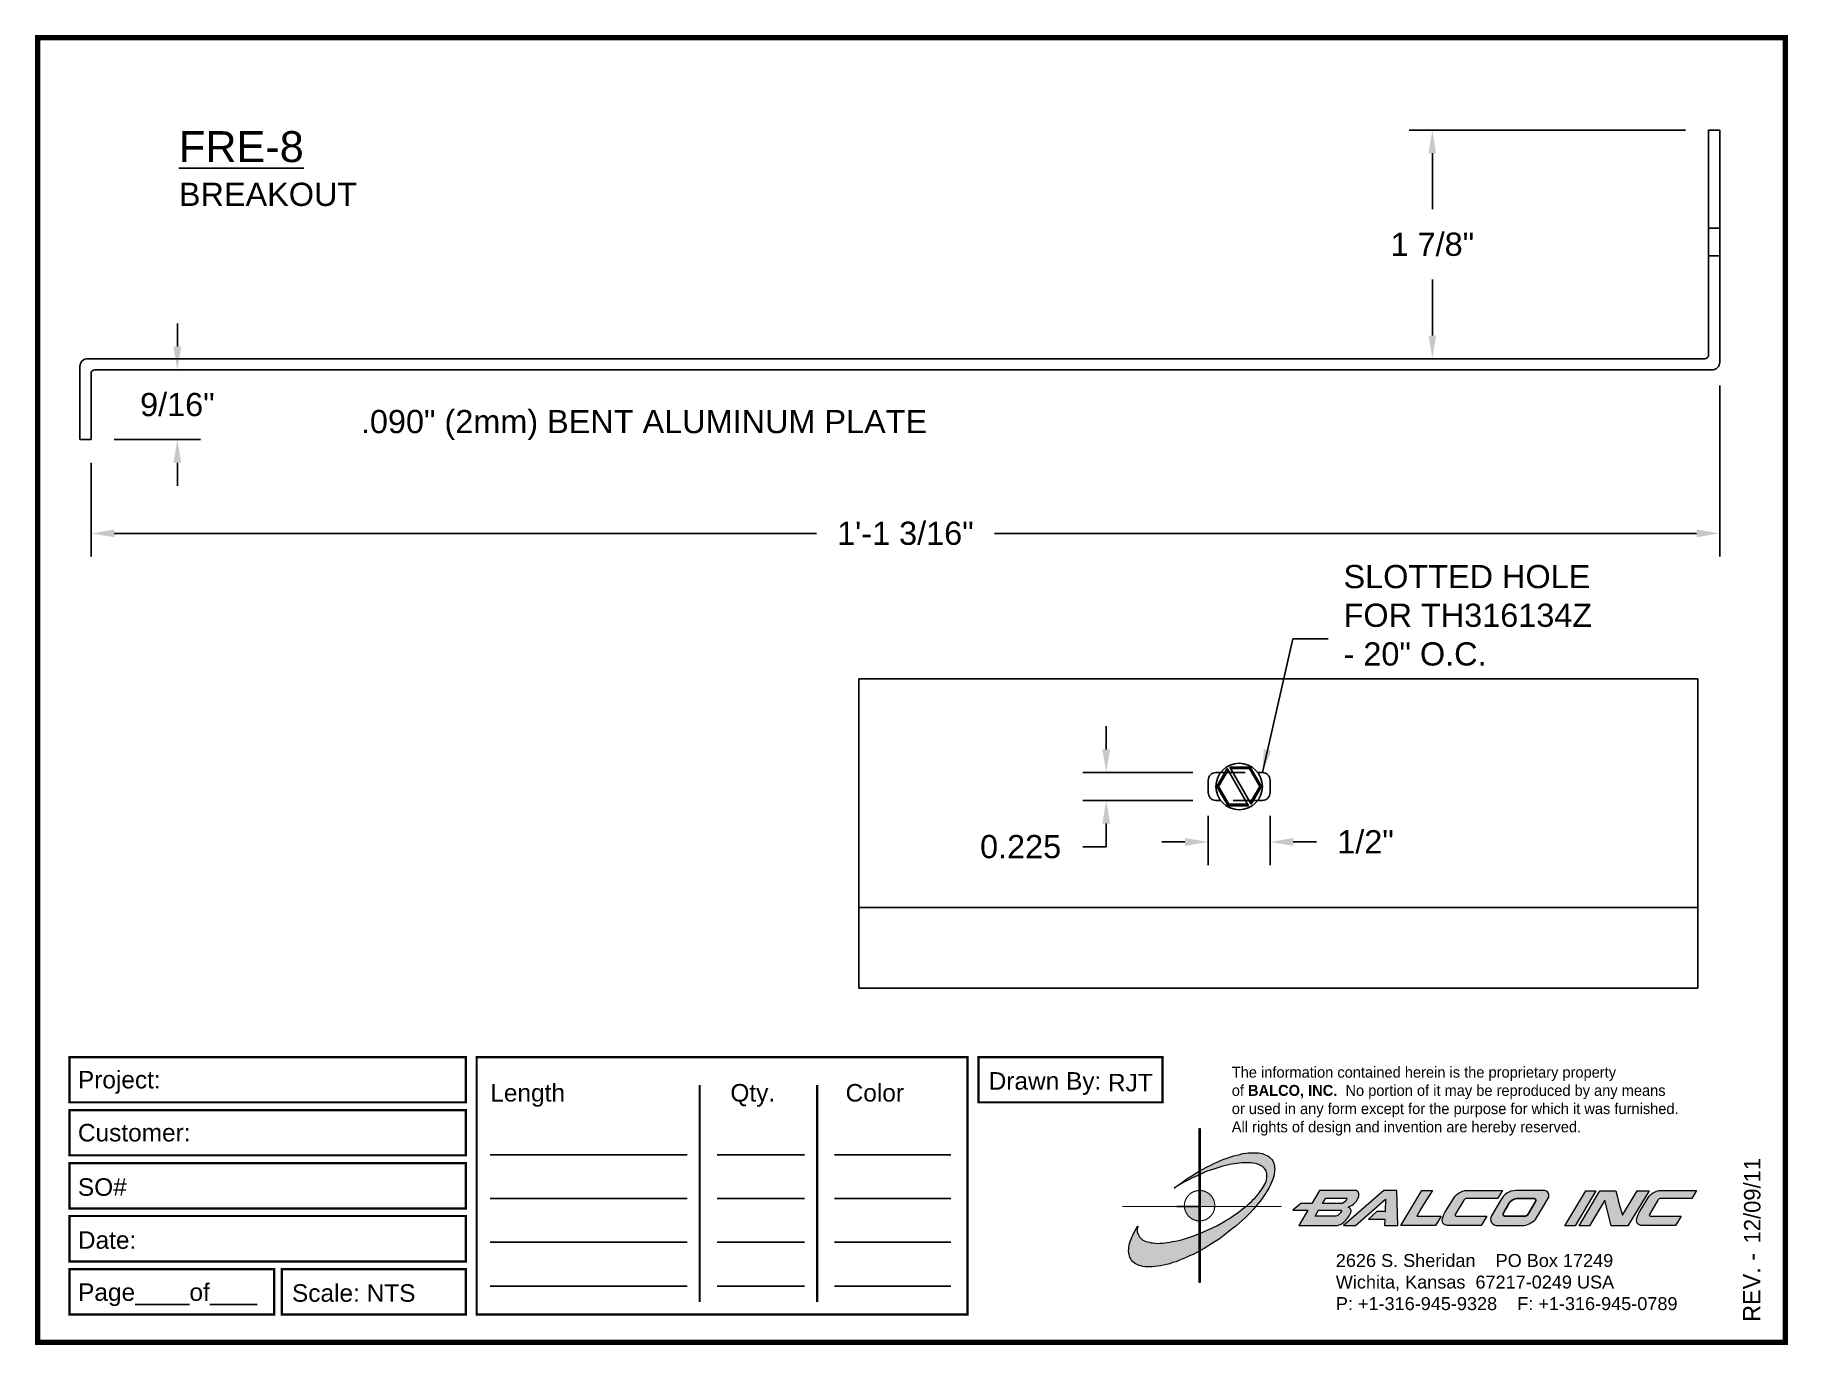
# Paper-space layout 'Breakout' of a CAD drawing. Header units: inches. Extents: x 0 to 10, y 0 to 7.5.
# The model-space entities are those that its viewports show. They can reach past a viewport. Long polylines and large blocks are cut down to what shows.
import ezdxf

# ---------------------------------------------------------------- set-up
doc = ezdxf.new("R2010")
doc.units = ezdxf.units.IN
doc.header["$MEASUREMENT"] = 0
doc.linetypes.add('HIDDEN', pattern=[0.375, 0.25, -0.125])
for name, color, linetype in [('ANCHORS', 4, 'Continuous'), ('Border', 7, 'Continuous'), ('DIMENSIONS', 3, 'Continuous'), ('METALS', 7, 'Continuous'), ('TEXT', 2, 'Continuous')]:
    doc.layers.add(name, color=color, linetype=linetype)
doc.styles.add('ARIAL', font='arial.ttf')
doc.styles.add('Copyright', font='ERASDEMI.TTF')
doc.dimstyles.new('Arial', dxfattribs={"dimtxt": 0.1875, "dimasz": 0.1875, "dimexe": 0.1875, "dimexo": 0.1875, "dimgap": 0.1875, "dimtad": 0, "dimtih": 1, "dimtoh": 1, "dimdec": 4, "dimzin": 3, "dimdsep": 46, "dimlunit": 4, "dimtxsty": 'ARIAL', "dimcen": 0.1875, "dimadec": 0, "dimazin": 0, "dimtfac": 1, "dimtdec": 4, "dimtofl": 0, "dimtmove": 0, "dimatfit": 3, "dimfxl": 0, "dimfrac": 2, "dimtolj": 1, "dimtzin": 0, "dimarcsym": 0})

# ---------------------------------------------------------------- blocks, each defined once
blk = doc.blocks.new('ACADlogo')
h = blk.add_hatch(color=256)
h.paths.add_polyline_path([(-3.346, 1.223), (-3.351, 1.223), (-3.351, 0.979), (-3.346, 0.982)])
h.paths.add_polyline_path([(-3.346, 0.961), (-3.351, 0.959), (-3.351, 0.868), (-3.346, 0.868)])
h.paths.add_polyline_path([(-3.346, 0.777), (-3.351, 0.777), (-3.351, 0.699), (-3.351, 0.695), (-3.35, 0.695), (-3.346, 0.695)])
h.paths.add_polyline_path([(-3.346, 0.864), (-3.346, 0.868), (-3.35, 0.868), (-3.351, 0.868), (-3.351, 0.777), (-3.346, 0.777), (-3.346, 0.778), (-3.348, 0.778)])
h.paths.add_polyline_path([(-3.346, 0.524), (-3.351, 0.521), (-3.351, 0.342), (-3.346, 0.342)])
h.paths.add_polyline_path([(-3.346, 0.695), (-3.351, 0.695), (-3.351, 0.621), (-3.346, 0.623)])
h.paths.add_polyline_path([(-3.346, 0.623), (-3.351, 0.621), (-3.351, 0.521), (-3.346, 0.524)])
h.paths.add_polyline_path([(-3.346, 0.982), (-3.351, 0.979), (-3.351, 0.959), (-3.346, 0.961)])
h = blk.add_hatch(color=175)
h.paths.add_polyline_path([(-3.518, 0.573), (-3.534, 0.571), (-3.548, 0.569), (-3.562, 0.567), (-3.576, 0.567), (-3.589, 0.566), (-3.602, 0.567), (-3.614, 0.568), (-3.625, 0.569), (-3.636, 0.572), (-3.646, 0.574), (-3.656, 0.577), (-3.664, 0.581), (-3.673, 0.585), (-3.679, 0.589), (-3.685, 0.595), (-3.688, 0.598), (-3.691, 0.6), (-3.695, 0.607), (-3.699, 0.614), (-3.703, 0.621), (-3.704, 0.626), (-3.705, 0.631), (-3.706, 0.637), (-3.706, 0.642), (-3.705, 0.648), (-3.705, 0.653), (-3.703, 0.659), (-3.702, 0.665), (-3.71, 0.652), (-3.717, 0.639), (-3.725, 0.626), (-3.731, 0.613), (-3.737, 0.601), (-3.741, 0.589), (-3.746, 0.577), (-3.749, 0.566), (-3.751, 0.555), (-3.753, 0.544), (-3.754, 0.538), (-3.754, 0.533), (-3.755, 0.523), (-3.754, 0.513), (-3.753, 0.508), (-3.752, 0.503), (-3.75, 0.494), (-3.748, 0.486), (-3.743, 0.477), (-3.74, 0.473), (-3.738, 0.469), (-3.734, 0.465), (-3.73, 0.461), (-3.723, 0.455), (-3.715, 0.449), (-3.706, 0.445), (-3.695, 0.44), (-3.685, 0.437), (-3.674, 0.434), (-3.661, 0.432), (-3.648, 0.431), (-3.634, 0.431), (-3.62, 0.431), (-3.604, 0.433), (-3.588, 0.435), (-3.572, 0.438), (-3.556, 0.441), (-3.538, 0.445), (-3.52, 0.449), (-3.503, 0.456), (-3.483, 0.461), (-3.464, 0.469), (-3.445, 0.477), (-3.426, 0.485), (-3.406, 0.494), (-3.385, 0.503), (-3.364, 0.514), (-3.351, 0.521), (-3.351, 0.621), (-3.364, 0.616), (-3.382, 0.609), (-3.4, 0.603), (-3.418, 0.598), (-3.436, 0.592), (-3.453, 0.587), (-3.47, 0.583), (-3.486, 0.579), (-3.503, 0.576)])
h.paths.add_polyline_path([(-3.215, 0.687), (-3.251, 0.667), (-3.289, 0.649), (-3.327, 0.631), (-3.345, 0.623), (-3.346, 0.623), (-3.346, 0.524), (-3.343, 0.525), (-3.323, 0.537), (-3.302, 0.549), (-3.28, 0.563), (-3.259, 0.577), (-3.238, 0.59), (-3.218, 0.605), (-3.198, 0.62), (-3.179, 0.635), (-3.16, 0.65), (-3.141, 0.665), (-3.123, 0.681), (-3.106, 0.696), (-3.089, 0.712), (-3.074, 0.727), (-3.058, 0.743), (-3.043, 0.759), (-3.03, 0.775), (-3.028, 0.777), (-3.085, 0.777), (-3.091, 0.772), (-3.105, 0.761), (-3.118, 0.75), (-3.134, 0.739), (-3.149, 0.729), (-3.165, 0.718), (-3.182, 0.707), (-3.198, 0.697)])
h.paths.add_polyline_path([(-2.921, 1.009), (-2.922, 1.015), (-2.924, 1.02), (-2.926, 1.029), (-2.931, 1.038), (-2.934, 1.043), (-2.936, 1.047), (-2.94, 1.05), (-2.943, 1.054), (-2.951, 1.06), (-2.959, 1.066), (-2.968, 1.071), (-2.978, 1.075), (-2.989, 1.079), (-3, 1.081), (-3.013, 1.083), (-3.026, 1.084), (-3.04, 1.084), (-3.054, 1.084), (-3.07, 1.083), (-3.085, 1.081), (-3.102, 1.079), (-3.118, 1.075), (-3.136, 1.07), (-3.153, 1.066), (-3.171, 1.06), (-3.191, 1.054), (-3.21, 1.047), (-3.229, 1.039), (-3.248, 1.031), (-3.268, 1.022), (-3.289, 1.012), (-3.31, 1.002), (-3.33, 0.991), (-3.346, 0.982), (-3.346, 0.961), (-3.342, 0.962), (-3.323, 0.971), (-3.305, 0.978), (-3.287, 0.984), (-3.268, 0.991), (-3.251, 0.996), (-3.234, 1.002), (-3.216, 1.007), (-3.199, 1.011), (-3.182, 1.015), (-3.167, 1.018), (-3.15, 1.021), (-3.136, 1.023), (-3.121, 1.025), (-3.107, 1.026), (-3.093, 1.026), (-3.079, 1.027), (-3.067, 1.026), (-3.054, 1.026), (-3.043, 1.025), (-3.032, 1.022), (-3.022, 1.02), (-3.013, 1.016), (-3.004, 1.013), (-2.997, 1.009), (-2.989, 1.005), (-2.983, 0.999), (-2.98, 0.996), (-2.978, 0.994), (-2.973, 0.987), (-2.969, 0.981), (-2.967, 0.973), (-2.965, 0.965), (-2.964, 0.957), (-2.964, 0.949), (-2.964, 0.944), (-2.965, 0.94), (-2.967, 0.93), (-2.969, 0.921), (-2.973, 0.911), (-2.978, 0.901), (-2.983, 0.891), (-2.989, 0.881), (-2.996, 0.871), (-3.004, 0.86), (-3.012, 0.849), (-3.021, 0.838), (-3.032, 0.827), (-3.042, 0.816), (-3.053, 0.805), (-3.065, 0.794), (-3.077, 0.783), (-3.085, 0.777), (-3.028, 0.777), (-3.016, 0.791), (-3.004, 0.806), (-2.992, 0.822), (-2.981, 0.837), (-2.971, 0.852), (-2.962, 0.866), (-2.954, 0.882), (-2.946, 0.896), (-2.939, 0.91), (-2.934, 0.924), (-2.929, 0.938), (-2.926, 0.944), (-2.925, 0.951), (-2.922, 0.963), (-2.92, 0.975), (-2.92, 0.982), (-2.919, 0.987), (-2.92, 0.999), (-2.92, 1.005)])
h.paths.add_polyline_path([(-3.372, 0.966), (-3.393, 0.953), (-3.415, 0.94), (-3.435, 0.925), (-3.455, 0.911), (-3.475, 0.897), (-3.494, 0.882), (-3.468, 0.898), (-3.439, 0.915), (-3.41, 0.93), (-3.396, 0.938), (-3.38, 0.945), (-3.351, 0.959), (-3.351, 0.979)])
h = blk.add_hatch(color=256)
h.paths.add_polyline_path([(-3.268, 0.814), (-3.27, 0.819), (-3.273, 0.824), (-3.276, 0.828), (-3.279, 0.833), (-3.282, 0.837), (-3.286, 0.841), (-3.29, 0.845), (-3.294, 0.849), (-3.298, 0.852), (-3.303, 0.855), (-3.308, 0.858), (-3.313, 0.86), (-3.318, 0.863), (-3.323, 0.864), (-3.328, 0.866), (-3.334, 0.867), (-3.339, 0.868), (-3.345, 0.868), (-3.346, 0.868), (-3.346, 0.777), (-3.335, 0.777), (-3.262, 0.777), (-3.262, 0.781), (-3.262, 0.787), (-3.263, 0.792), (-3.264, 0.798), (-3.265, 0.803), (-3.266, 0.808)])
h.paths.add_polyline_path([(-3.351, 0.777), (-3.436, 0.777), (-3.435, 0.773), (-3.435, 0.768), (-3.434, 0.762), (-3.432, 0.757), (-3.431, 0.752), (-3.428, 0.747), (-3.426, 0.742), (-3.423, 0.737), (-3.42, 0.732), (-3.417, 0.728), (-3.414, 0.723), (-3.41, 0.719), (-3.406, 0.716), (-3.401, 0.712), (-3.397, 0.709), (-3.392, 0.706), (-3.387, 0.704), (-3.382, 0.701), (-3.377, 0.699), (-3.372, 0.698), (-3.367, 0.696), (-3.361, 0.695), (-3.356, 0.695), (-3.351, 0.695)])
h.paths.add_polyline_path([(-3.346, 0.868), (-3.35, 0.868), (-3.351, 0.868), (-3.351, 0.777), (-3.346, 0.777)])
h = blk.add_hatch(color=256)
h.paths.add_polyline_path([(-2.438, 0.844, 0.412988), (-2.461, 0.869), (-2.663, 0.869), (-2.707, 0.794), (-2.771, 0.794), (-2.815, 0.755), (-2.73, 0.755), (-2.781, 0.668), (-2.563, 0.668, 0.107996), (-2.538, 0.677, 0.108939), (-2.494, 0.724, 0.080345), (-2.483, 0.745, 0.419497), (-2.499, 0.773, 0.149928), (-2.447, 0.815, 0.134283)])
h.paths.add_polyline_path([(-2.507, 0.821, -0.209012), (-2.532, 0.794), (-2.538, 0.794), (-2.646, 0.794), (-2.627, 0.825), (-2.51, 0.825, -0.56619)], flags=16)
h.paths.add_polyline_path([(-2.538, 0.75, -0.241309), (-2.569, 0.722), (-2.688, 0.722), (-2.669, 0.755), (-2.541, 0.755, -0.56619)], flags=16)
for points in [[(-2.285, 0.819), (-2.287, 0.748), (-2.335, 0.748), (-2.383, 0.705), (-2.29, 0.705), (-2.292, 0.668), (-2.215, 0.668), (-2.221, 0.869), (-2.295, 0.869), (-2.527, 0.668), (-2.458, 0.668)], [(-2.018, 0.869), (-2.079, 0.869), (-2.198, 0.668), (-2, 0.668), (-1.968, 0.722), (-2.107, 0.722), (-2.085, 0.759), (-2.064, 0.794)], [(-1.617, 0.869), (-1.807, 0.869, 0.270182), (-1.896, 0.825), (-1.946, 0.742, 0.109019), (-1.961, 0.695, 0.340665), (-1.945, 0.672, 0.129907), (-1.923, 0.668), (-1.738, 0.668), (-1.706, 0.722), (-1.878, 0.722), (-1.882, 0.722, -0.601242), (-1.887, 0.731), (-1.838, 0.813, -0.253048), (-1.821, 0.823), (-1.645, 0.823)], [(-1.083, 0.867), (-1.14, 0.867), (-1.261, 0.667), (-1.26, 0.667), (-1.202, 0.667)], [(-0.96, 0.83), (-0.969, 0.867), (-1.061, 0.867), (-1.179, 0.667), (-1.12, 0.667), (-1.031, 0.812), (-0.995, 0.667), (-0.9, 0.667), (-0.778, 0.867), (-0.846, 0.867), (-0.931, 0.727), (-0.951, 0.795)], [(-0.507, 0.869), (-0.697, 0.869, 0.270182), (-0.786, 0.825), (-0.836, 0.742, 0.109019), (-0.85, 0.695, 0.340665), (-0.835, 0.672, 0.129907), (-0.812, 0.668), (-0.628, 0.668), (-0.595, 0.722), (-0.768, 0.722), (-0.772, 0.722, -0.601242), (-0.777, 0.731), (-0.728, 0.813, -0.253048), (-0.71, 0.823), (-0.534, 0.823)], [(-3.346, 0.623), (-3.351, 0.621), (-3.351, 0.521), (-3.346, 0.524)]]:
    blk.add_hatch(color=256).paths.add_polyline_path(points)
h = blk.add_hatch(color=256)
h.paths.add_polyline_path([(-1.377, 0.868), (-1.383, 0.868), (-1.383, 0.868), (-1.44, 0.868), (-1.492, 0.868), (-1.541, 0.868, 0.297712), (-1.628, 0.811), (-1.68, 0.723, 0.585116), (-1.646, 0.668), (-1.506, 0.668, 0.210586), (-1.429, 0.703), (-1.415, 0.726), (-1.389, 0.769), (-1.352, 0.831, 0.4352)])
h.paths.add_polyline_path([(-1.437, 0.823, -0.603783), (-1.428, 0.805), (-1.431, 0.801), (-1.434, 0.796), (-1.438, 0.789), (-1.474, 0.728, -0.229001), (-1.489, 0.722), (-1.494, 0.722), (-1.501, 0.722), (-1.597, 0.722), (-1.604, 0.722, -0.492401), (-1.613, 0.734), (-1.601, 0.757), (-1.591, 0.775), (-1.582, 0.791, -0.238368), (-1.535, 0.823)], flags=16)
for q in [(-3.48, 0.777), (-3.351, 0.642)]:
    blk.add_line((-3.351, 0.777), q)
at = {"color": 7, "lineweight": 0}
for points in [[(-3.351, 1.223), (-3.346, 1.223), (-3.346, 0.342), (-3.351, 0.342), (-3.351, 1.223)], [(-2.292, 0.668), (-2.215, 0.668), (-2.221, 0.869), (-2.295, 0.869), (-2.527, 0.668), (-2.458, 0.668), (-2.285, 0.819), (-2.287, 0.748), (-2.286, 0.748), (-2.335, 0.748), (-2.383, 0.705), (-2.29, 0.705), (-2.292, 0.668), (-2.292, 0.668)], [(-2.198, 0.668), (-2.079, 0.869), (-2.018, 0.869), (-2.064, 0.794), (-2.085, 0.759), (-2.107, 0.722), (-1.968, 0.722), (-2, 0.668), (-2.198, 0.668), (-2.198, 0.668)], [(-1.383, 0.868), (-1.383, 0.868)], [(-1.261, 0.667), (-1.14, 0.867), (-1.083, 0.867), (-1.202, 0.667), (-1.26, 0.667), (-1.261, 0.667), (-1.261, 0.667)], [(-0.9, 0.667), (-0.995, 0.667), (-1.031, 0.812), (-1.12, 0.667), (-1.179, 0.667), (-1.061, 0.867), (-0.969, 0.867), (-0.96, 0.83), (-0.951, 0.795), (-0.931, 0.727), (-0.846, 0.867), (-0.778, 0.867), (-0.9, 0.667), (-0.9, 0.667)]]:
    blk.add_lwpolyline(points, dxfattribs=at)
at = {"color": 175, "lineweight": 0}
blk.add_lwpolyline([(-2.926, 1.029), (-2.924, 1.02), (-2.922, 1.015), (-2.921, 1.009), (-2.92, 1.005), (-2.92, 0.999), (-2.919, 0.987), (-2.92, 0.982), (-2.92, 0.975), (-2.922, 0.963), (-2.925, 0.951), (-2.926, 0.944), (-2.929, 0.938), (-2.934, 0.924), (-2.939, 0.91), (-2.946, 0.896), (-2.954, 0.882), (-2.962, 0.866), (-2.971, 0.852), (-2.981, 0.837), (-2.992, 0.822), (-3.004, 0.806), (-3.016, 0.791), (-3.03, 0.775), (-3.043, 0.759), (-3.058, 0.743), (-3.074, 0.727), (-3.089, 0.712), (-3.106, 0.696), (-3.123, 0.681), (-3.141, 0.665), (-3.16, 0.65), (-3.179, 0.635), (-3.198, 0.62), (-3.218, 0.605), (-3.238, 0.59), (-3.259, 0.577), (-3.28, 0.563), (-3.302, 0.549), (-3.323, 0.537), (-3.343, 0.525), (-3.364, 0.514), (-3.385, 0.503), (-3.406, 0.494), (-3.426, 0.485), (-3.445, 0.477), (-3.464, 0.469), (-3.483, 0.461), (-3.503, 0.456), (-3.52, 0.449), (-3.538, 0.445), (-3.556, 0.441), (-3.572, 0.438), (-3.588, 0.435), (-3.604, 0.433), (-3.62, 0.431), (-3.634, 0.431), (-3.648, 0.431), (-3.661, 0.432), (-3.674, 0.434), (-3.685, 0.437), (-3.695, 0.44), (-3.706, 0.445), (-3.715, 0.449), (-3.723, 0.455), (-3.73, 0.461), (-3.734, 0.465), (-3.738, 0.469), (-3.74, 0.473), (-3.743, 0.477), (-3.748, 0.486), (-3.75, 0.494), (-3.752, 0.503), (-3.753, 0.508), (-3.754, 0.513), (-3.755, 0.523), (-3.754, 0.533), (-3.754, 0.538), (-3.753, 0.544), (-3.751, 0.555), (-3.749, 0.566), (-3.746, 0.577), (-3.741, 0.589), (-3.737, 0.601), (-3.731, 0.613), (-3.725, 0.626), (-3.717, 0.639), (-3.71, 0.652), (-3.702, 0.665), (-3.703, 0.659), (-3.705, 0.653), (-3.705, 0.648), (-3.706, 0.642), (-3.706, 0.637), (-3.705, 0.631), (-3.704, 0.626), (-3.703, 0.621), (-3.699, 0.614), (-3.695, 0.607), (-3.691, 0.6), (-3.688, 0.598), (-3.685, 0.595), (-3.679, 0.589), (-3.673, 0.585), (-3.664, 0.581), (-3.656, 0.577), (-3.646, 0.574), (-3.636, 0.572), (-3.625, 0.569), (-3.614, 0.568), (-3.602, 0.567), (-3.589, 0.566), (-3.576, 0.567), (-3.562, 0.567), (-3.548, 0.569), (-3.534, 0.571), (-3.518, 0.573), (-3.503, 0.576), (-3.486, 0.579), (-3.47, 0.583), (-3.453, 0.587), (-3.436, 0.592), (-3.418, 0.598), (-3.4, 0.603), (-3.382, 0.609), (-3.364, 0.616), (-3.345, 0.623), (-3.327, 0.631), (-3.289, 0.649), (-3.251, 0.667), (-3.215, 0.687), (-3.198, 0.697), (-3.182, 0.707), (-3.165, 0.718), (-3.149, 0.729), (-3.134, 0.739), (-3.118, 0.75), (-3.105, 0.761), (-3.091, 0.772), (-3.077, 0.783), (-3.065, 0.794), (-3.053, 0.805), (-3.042, 0.816), (-3.032, 0.827), (-3.021, 0.838), (-3.012, 0.849), (-3.004, 0.86), (-2.996, 0.871), (-2.989, 0.881), (-2.983, 0.891), (-2.978, 0.901), (-2.973, 0.911), (-2.969, 0.921), (-2.967, 0.93), (-2.965, 0.94), (-2.964, 0.944), (-2.964, 0.949), (-2.964, 0.957), (-2.965, 0.965), (-2.967, 0.973), (-2.969, 0.981), (-2.973, 0.987), (-2.978, 0.994), (-2.98, 0.996), (-2.983, 0.999), (-2.989, 1.005), (-2.997, 1.009), (-3.004, 1.013), (-3.013, 1.016), (-3.022, 1.02), (-3.032, 1.022), (-3.043, 1.025), (-3.054, 1.026), (-3.067, 1.026), (-3.079, 1.027), (-3.093, 1.026), (-3.107, 1.026), (-3.121, 1.025), (-3.136, 1.023), (-3.15, 1.021), (-3.167, 1.018), (-3.182, 1.015), (-3.199, 1.011), (-3.216, 1.007), (-3.234, 1.002), (-3.251, 0.996), (-3.268, 0.991), (-3.287, 0.984), (-3.305, 0.978), (-3.323, 0.971), (-3.342, 0.962), (-3.38, 0.945), (-3.396, 0.938), (-3.41, 0.93), (-3.439, 0.915), (-3.468, 0.898), (-3.494, 0.882), (-3.475, 0.897), (-3.455, 0.911), (-3.435, 0.925), (-3.415, 0.94), (-3.393, 0.953), (-3.372, 0.966), (-3.351, 0.979), (-3.33, 0.991), (-3.31, 1.002), (-3.289, 1.012), (-3.268, 1.022), (-3.248, 1.031), (-3.229, 1.039), (-3.21, 1.047), (-3.191, 1.054), (-3.171, 1.06), (-3.153, 1.066), (-3.136, 1.07), (-3.118, 1.075), (-3.102, 1.079), (-3.085, 1.081), (-3.07, 1.083), (-3.054, 1.084), (-3.04, 1.084), (-3.026, 1.084), (-3.013, 1.083), (-3, 1.081), (-2.989, 1.079), (-2.978, 1.075), (-2.968, 1.071), (-2.959, 1.066), (-2.951, 1.06), (-2.943, 1.054), (-2.94, 1.05), (-2.936, 1.047), (-2.934, 1.043), (-2.931, 1.038), (-2.926, 1.029), (-2.926, 1.029)], dxfattribs=at)
at = {"color": 7, "lineweight": 0, "const_width": 0.0064}
blk.add_lwpolyline([(-3.262, 0.781), (-3.262, 0.787), (-3.263, 0.792), (-3.264, 0.798), (-3.265, 0.803), (-3.266, 0.808), (-3.268, 0.814), (-3.27, 0.819), (-3.273, 0.824), (-3.276, 0.828), (-3.279, 0.833), (-3.282, 0.837), (-3.286, 0.841), (-3.29, 0.845), (-3.294, 0.849), (-3.298, 0.852), (-3.303, 0.855), (-3.308, 0.858), (-3.313, 0.86), (-3.318, 0.863), (-3.323, 0.864), (-3.328, 0.866), (-3.334, 0.867), (-3.339, 0.868), (-3.345, 0.868), (-3.35, 0.868), (-3.356, 0.868), (-3.361, 0.867), (-3.367, 0.866), (-3.372, 0.865), (-3.377, 0.863), (-3.382, 0.862), (-3.387, 0.859), (-3.392, 0.857), (-3.397, 0.854), (-3.401, 0.851), (-3.406, 0.847), (-3.41, 0.843), (-3.414, 0.839), (-3.417, 0.835), (-3.42, 0.831), (-3.423, 0.826), (-3.426, 0.821), (-3.428, 0.816), (-3.431, 0.811), (-3.432, 0.806), (-3.434, 0.801), (-3.435, 0.795), (-3.435, 0.79), (-3.436, 0.784), (-3.436, 0.779), (-3.435, 0.773), (-3.435, 0.768), (-3.434, 0.762), (-3.432, 0.757), (-3.431, 0.752), (-3.428, 0.747), (-3.426, 0.742), (-3.423, 0.737), (-3.42, 0.732), (-3.417, 0.728), (-3.414, 0.723), (-3.41, 0.719), (-3.406, 0.716), (-3.401, 0.712), (-3.397, 0.709), (-3.392, 0.706), (-3.387, 0.704), (-3.382, 0.701), (-3.377, 0.699), (-3.372, 0.698), (-3.367, 0.696), (-3.361, 0.695), (-3.356, 0.695), (-3.35, 0.695), (-3.345, 0.695), (-3.339, 0.695), (-3.334, 0.696), (-3.328, 0.697), (-3.323, 0.698), (-3.318, 0.7), (-3.313, 0.702), (-3.308, 0.705), (-3.303, 0.708), (-3.298, 0.711), (-3.294, 0.714), (-3.29, 0.718), (-3.286, 0.721), (-3.282, 0.726), (-3.279, 0.73), (-3.276, 0.734), (-3.273, 0.739), (-3.27, 0.744), (-3.268, 0.749), (-3.266, 0.754), (-3.265, 0.76), (-3.264, 0.765), (-3.263, 0.77), (-3.262, 0.776), (-3.262, 0.781)], dxfattribs=at)
at = {"color": 7, "lineweight": 0}
for points in [[(-2.447, 0.815, 0.130368), (-2.438, 0.843, 0.448367), (-2.463, 0.869), (-2.663, 0.869), (-2.707, 0.794), (-2.771, 0.794), (-2.815, 0.755), (-2.73, 0.755), (-2.781, 0.668), (-2.563, 0.668, 0.107996), (-2.538, 0.677, 0.108939), (-2.494, 0.724, 0.077395), (-2.484, 0.744, 0.430878), (-2.499, 0.773, 0.149928)], [(-2.507, 0.821, -0.209012), (-2.532, 0.794), (-2.538, 0.794), (-2.646, 0.794), (-2.627, 0.825), (-2.512, 0.825), (-2.509, 0.825, -0.531288)], [(-1.838, 0.813), (-1.887, 0.731, 0.587385), (-1.882, 0.722), (-1.878, 0.722), (-1.706, 0.722), (-1.738, 0.668), (-1.923, 0.668, -0.129907), (-1.945, 0.672, -0.349839), (-1.961, 0.696, -0.107341), (-1.946, 0.742), (-1.896, 0.825, -0.270182), (-1.807, 0.869), (-1.617, 0.869), (-1.645, 0.823), (-1.821, 0.823, 0.252436)], [(-1.68, 0.723, 0.585116), (-1.646, 0.668), (-1.506, 0.668, 0.210586), (-1.429, 0.703), (-1.415, 0.726), (-1.389, 0.769), (-1.352, 0.831, 0.4352), (-1.377, 0.868), (-1.383, 0.868), (-1.383, 0.868), (-1.44, 0.868), (-1.492, 0.868), (-1.541, 0.868, 0.297712), (-1.628, 0.811)], [(-0.728, 0.813), (-0.777, 0.731, 0.587385), (-0.772, 0.722), (-0.768, 0.722), (-0.595, 0.722), (-0.628, 0.668), (-0.812, 0.668, -0.129907), (-0.835, 0.672, -0.349839), (-0.85, 0.696, -0.107341), (-0.836, 0.742), (-0.786, 0.825, -0.270182), (-0.697, 0.869), (-0.507, 0.869), (-0.534, 0.823), (-0.71, 0.823, 0.252436)], [(-2.569, 0.722), (-2.688, 0.722), (-2.669, 0.755), (-2.543, 0.755), (-2.54, 0.755, -0.531288), (-2.538, 0.75, -0.241309)]]:
    blk.add_lwpolyline(points, format="xyb", close=True, dxfattribs=at)
blk.add_lwpolyline([(-1.437, 0.823), (-1.535, 0.823, 0.238368), (-1.582, 0.791), (-1.591, 0.775), (-1.601, 0.757), (-1.613, 0.734, 0.490298), (-1.604, 0.722), (-1.597, 0.722), (-1.501, 0.722), (-1.494, 0.722), (-1.489, 0.722, 0.229001), (-1.474, 0.728), (-1.438, 0.789), (-1.434, 0.796), (-1.431, 0.801), (-1.428, 0.805, 0.603783)], format="xyb", close=True)
blk.add_lwpolyline([(-2.879, 0.777, 0.00455, 0.00455, 0), (-3.791, 0.777, 0.00183, 0.00183, 0), (-3.791, 0.777, 0.00183, 0.00183, 0)], format="xyseb", dxfattribs=at)
blk = doc.blocks.new('Quantity Data')
at = {"layer": 'Border', "color": 253}
for p, q in [((2.755, 1.254), (3.881, 1.254)), ((4.054, 1.254), (4.553, 1.254)), ((4.725, 1.254), (5.389, 1.254)), ((2.755, 1.004), (3.881, 1.004)), ((4.054, 1.004), (4.553, 1.004)), ((4.725, 1.004), (5.389, 1.004)), ((2.755, 0.754), (3.881, 0.754)), ((4.054, 0.754), (4.553, 0.754)), ((4.725, 0.754), (5.389, 0.754)), ((2.755, 0.504), (3.881, 0.504)), ((4.054, 0.504), (4.553, 0.504)), ((4.725, 0.504), (5.389, 0.504))]:
    blk.add_line(p, q, dxfattribs=at)
at = {"layer": 'Border', "const_width": 0.0125}
blk.add_lwpolyline([(5.485, 0.341), (2.678, 0.341), (2.678, 1.813), (5.485, 1.813)], close=True, dxfattribs=at)
for points in [[(3.953, 1.653), (3.953, 0.412)], [(4.625, 1.653), (4.625, 0.412)]]:
    blk.add_lwpolyline(points, dxfattribs=at)
at = {"layer": 'Border', "style": 'ARIAL'}
for s, p in [('Length', (2.756, 1.559)), ('Qty.', (4.129, 1.559)), ('Color', (4.788, 1.559))]:
    blk.add_text(s, height=0.1, dxfattribs=at).set_placement(p)
blk = doc.blocks.new('Drawn By')
at = {"layer": 'Border', "const_width": 0.0125}
blk.add_lwpolyline([(5.38, 1.813), (6.432, 1.813), (6.432, 1.554), (5.38, 1.554)], close=True, dxfattribs=at)
at = {"layer": 'Border', "style": 'ARIAL'}
blk.add_text('Drawn By: ', height=0.1, dxfattribs=at).set_placement((5.438, 1.627))
blk.add_attdef('XXX', (6.12, 1.617), '', height=0.1, dxfattribs=at)
blk = doc.blocks.new('Project Info')
at = {"layer": 'Border', "const_width": 0.0125}
for points in [[(0.182, 1.813), (2.448, 1.813), (2.448, 1.554), (0.182, 1.554)], [(0.182, 1.51), (2.448, 1.51), (2.448, 1.251), (0.182, 1.251)], [(0.182, 1.207), (2.448, 1.207), (2.448, 0.947), (0.182, 0.947)], [(0.182, 0.904), (2.448, 0.904), (2.448, 0.644), (0.182, 0.644)], [(0.182, 0.6), (1.352, 0.6), (1.352, 0.341), (0.182, 0.341)], [(1.396, 0.6), (2.448, 0.6), (2.448, 0.341), (1.396, 0.341)]]:
    blk.add_lwpolyline(points, close=True, dxfattribs=at)
at = {"layer": 'Border', "style": 'ARIAL'}
for s, p in [('Project:', (0.23, 1.634)), ('Customer:', (0.23, 1.331)), ('SO#', (0.23, 1.02)), ('Date:', (0.23, 0.717)), ('Page%%u        %%uof%%u       ', (0.231, 0.419)), ('Scale: NTS', (1.454, 0.414))]:
    blk.add_text(s, height=0.1, dxfattribs=at).set_placement(p)
blk = doc.blocks.new('REV')
at = {"style": 'Copyright'}
blk.add_text('REV. -', height=0.1, rotation=90, dxfattribs=at).set_placement((-0.142, 0.117))
at = {"style": 'Copyright', "flags": 4}
blk.add_attdef('REVISIONDATE', (-0.142, 0.566), '', height=0.0938, rotation=90, dxfattribs=at)
blk = doc.blocks.new('*D11')
at = {"layer": 'Defpoints', "color": 0}
for p in [(40.769, 7.343), (27.609, 6.718), (40.769, 5.959)]:
    blk.add_point(p, dxfattribs=at)
at = {"layer": 'DIMENSIONS', "color": 0, "lineweight": -2}
for p, q in [((40.769, 7.155), (40.769, 5.772)), ((27.609, 6.53), (27.609, 5.772)), ((27.797, 5.959), (33.47, 5.959)), ((40.582, 5.959), (34.908, 5.959))]:
    blk.add_line(p, q, dxfattribs=at)
at = {"layer": 'DIMENSIONS', "color": 0}
for points in [[(27.797, 5.99), (27.797, 5.928), (27.609, 5.959)], [(40.582, 5.99), (40.582, 5.928), (40.769, 5.959)]]:
    blk.add_solid(points, dxfattribs=at)
at = {"layer": 'DIMENSIONS', "color": 0, "insert": (34.189, 5.959), "char_height": 0.1875, "attachment_point": 5, "style": 'ARIAL'}
blk.add_mtext('\\A1;1\'-1 3/16"', dxfattribs=at)
blk = doc.blocks.new('*D12')
at = {"layer": 'Defpoints', "color": 0}
for p in [(27.64, 7.28), (27.609, 6.718), (28.307, 6.718)]:
    blk.add_point(p, dxfattribs=at)
at = {"layer": 'DIMENSIONS', "color": 0, "lineweight": -2}
for p, q in [((28.307, 7.468), (28.307, 7.655)), ((27.828, 7.28), (28.494, 7.28)), ((27.797, 6.718), (28.494, 6.718)), ((28.307, 6.53), (28.307, 6.343))]:
    blk.add_line(p, q, dxfattribs=at)
at = {"layer": 'DIMENSIONS', "color": 0}
for points in [[(28.275, 7.468), (28.338, 7.468), (28.307, 7.28)], [(28.275, 6.53), (28.338, 6.53), (28.307, 6.718)]]:
    blk.add_solid(points, dxfattribs=at)
at = {"layer": 'DIMENSIONS', "color": 0, "insert": (28.307, 6.999), "char_height": 0.1875, "attachment_point": 5, "style": 'ARIAL'}
blk.add_mtext('\\A1;9/16"', dxfattribs=at)
blk = doc.blocks.new('*D13')
at = {"layer": 'Defpoints', "color": 0}
for p in [(40.679, 9.218), (38.447, 7.37), (40.425, 7.37)]:
    blk.add_point(p, dxfattribs=at)
at = {"layer": 'DIMENSIONS', "color": 0, "lineweight": -2}
for p, q in [((40.492, 9.218), (38.259, 9.218)), ((38.447, 9.03), (38.447, 8.579)), ((38.447, 7.558), (38.447, 8.01)), ((40.238, 7.37), (38.259, 7.37))]:
    blk.add_line(p, q, dxfattribs=at)
at = {"layer": 'DIMENSIONS', "color": 0}
for points in [[(38.416, 9.03), (38.478, 9.03), (38.447, 9.218)], [(38.416, 7.558), (38.478, 7.558), (38.447, 7.37)]]:
    blk.add_solid(points, dxfattribs=at)
at = {"layer": 'DIMENSIONS', "color": 0, "insert": (38.447, 8.294), "char_height": 0.1875, "attachment_point": 5, "style": 'ARIAL'}
blk.add_mtext('\\A1;1 7/8"', dxfattribs=at)
blk = doc.blocks.new('*D19')
at = {"layer": 'Defpoints', "color": 0}
for p in [(36.698, 4.027), (35.812, 3.802), (36.698, 3.802)]:
    blk.add_point(p, dxfattribs=at)
at = {"layer": 'DIMENSIONS', "color": 0, "lineweight": -2}
for p, q in [((35.812, 4.214), (35.812, 4.402)), ((36.511, 4.027), (35.624, 4.027)), ((36.511, 3.802), (35.624, 3.802)), ((35.812, 3.614), (35.812, 3.427)), ((35.812, 3.427), (35.624, 3.427))]:
    blk.add_line(p, q, dxfattribs=at)
at = {"layer": 'DIMENSIONS', "color": 0}
for points in [[(35.78, 4.214), (35.843, 4.214), (35.812, 4.027)], [(35.78, 3.614), (35.843, 3.614), (35.812, 3.802)]]:
    blk.add_solid(points, dxfattribs=at)
at = {"layer": 'DIMENSIONS', "color": 0, "insert": (35.12, 3.427), "char_height": 0.1875, "attachment_point": 5, "style": 'ARIAL'}
blk.add_mtext('\\A1;0.225', dxfattribs=at)
blk = doc.blocks.new('*D20')
at = {"layer": 'Defpoints', "color": 0}
for p in [(36.636, 3.864), (37.136, 3.864), (37.136, 3.466)]:
    blk.add_point(p, dxfattribs=at)
at = {"layer": 'DIMENSIONS', "color": 0, "lineweight": -2}
for p, q in [((36.636, 3.677), (36.636, 3.278)), ((37.136, 3.677), (37.136, 3.278)), ((36.448, 3.466), (36.261, 3.466)), ((37.323, 3.466), (37.511, 3.466))]:
    blk.add_line(p, q, dxfattribs=at)
at = {"layer": 'DIMENSIONS', "color": 0}
for points in [[(36.448, 3.497), (36.448, 3.434), (36.636, 3.466)], [(37.323, 3.497), (37.323, 3.434), (37.136, 3.466)]]:
    blk.add_solid(points, dxfattribs=at)
at = {"layer": 'DIMENSIONS', "color": 0, "insert": (37.907, 3.466), "char_height": 0.1875, "attachment_point": 5, "style": 'ARIAL'}
blk.add_mtext('\\A1;1/2"', dxfattribs=at)
blk = doc.blocks.new('tapcon head')
for p, q in [((-0.097, 0.144), (0.076, -0.156)), ((-0.076, 0.156), (0.097, -0.144))]:
    blk.add_line(p, q)
for points in [[(-0.097, 0.144), (-0.18, 0), (-0.09, -0.156), (0.076, -0.156)], [(0.097, -0.144), (0.18, 0), (0.09, 0.156), (-0.076, 0.156)], [(0.09, -0.131), (0.166, 0), (0.083, 0.144), (-0.069, 0.144)], [(-0.09, 0.131), (-0.166, 0), (-0.083, -0.144), (0.069, -0.144)]]:
    blk.add_lwpolyline(points)
blk.add_circle((0, 0), 0.188)

msp = doc.modelspace()

# ---------------------------------------------------------------- linework, layer by layer
at = {"linetype": 'HIDDEN', "ltscale": 0.125}
for p, q in [((40.67919, 8.42589), (40.76919, 8.42589)), ((40.67919, 8.20089), (40.76919, 8.20089)), ((36.73587, 4.02664), (37.03587, 4.02664)), ((37.03587, 3.80164), (36.73587, 3.80164))]:
    msp.add_line(p, q, dxfattribs=at)
for p, q in [((33.81155, 4.78414), (40.59104, 4.78414)), ((33.81155, 4.78414), (33.81155, 2.28414)), ((40.59104, 4.78414), (40.59104, 2.28414)), ((36.69837, 4.02664), (36.73587, 4.02664)), ((37.03587, 4.02664), (37.07337, 4.02664)), ((36.63587, 3.96414), (36.63587, 3.86414)), ((37.13587, 3.96414), (37.13587, 3.86414)), ((36.69837, 3.80164), (36.73587, 3.80164)), ((37.03587, 3.80164), (37.07337, 3.80164)), ((33.81155, 2.93664), (40.59104, 2.93664)), ((33.81155, 2.28414), (40.59104, 2.28414))]:
    msp.add_line(p, q)
for centre, start, end in [((36.69837, 3.96414), 90, 180), ((37.07337, 3.96414), 0, 90), ((36.69837, 3.86414), 180, 270), ((37.07337, 3.86414), 270, 0)]:
    msp.add_arc(centre, 0.0625, start, end)
at = {"layer": 'METALS'}
msp.add_lwpolyline([(40.76919, 9.21789), (40.76919, 7.34289, -0.41421356), (40.70669, 7.28039), (27.64044, 7.28039, 0.41421356), (27.60919, 7.24914), (27.60919, 6.71789), (27.51919, 6.71789), (27.51919, 7.30789, -0.41421356), (27.58169, 7.37039), (40.64794, 7.37039, 0.41421356), (40.67919, 7.40164), (40.67919, 9.21789)], format="xyb", close=True, dxfattribs=at)

# ---------------------------------------------------------------- block references
at = {"layer": 'ANCHORS'}
msp.add_blockref('tapcon head', (36.88587, 3.91414), dxfattribs=at)

# ---------------------------------------------------------------- texts
at = {"layer": 'TEXT', "insert": (28.31917, 9.20927), "char_height": 0.25, "width": 4.4375, "attachment_point": 1, "style": 'ARIAL'}
msp.add_mtext('{\\LFRE-8\\P\\H0.75x;\\lBREAKOUT}', dxfattribs=at)
at = {"layer": 'TEXT', "char_height": 0.1875, "style": 'ARIAL'}
for s, insert, attachment_point in [('.090" (2mm) BENT ALUMINUM PLATE', (34.36494, 6.83446), 6), ('SLOTTED HOLE\\PFOR TH316134Z\\P- 20" O.C.', (37.72923, 5.29632), 4)]:
    msp.add_mtext(s, dxfattribs=dict(at, insert=insert, attachment_point=attachment_point))

# ---------------------------------------------------------------- dimensions: what is measured, and where the dimension line sits
at = {"layer": 'DIMENSIONS'}
dim = msp.add_linear_dim(base=(38.44676, 7.37039), p1=(40.67919, 9.21789), p2=(40.42544, 7.37039), angle=90, dimstyle='Arial', override={"dimpost": ''}, dxfattribs=at)
dim.commit()
dim.dimension.update_dxf_attribs({"geometry": '*D13', "text_midpoint": (38.44676, 8.29414)})
for base, p1, p2, override, picture, middle in [((28.3066, 6.71789), (27.64044, 7.28039), (27.60919, 6.71789), {"dimpost": ''}, '*D12', (28.3066, 6.99914)), ((35.81157, 3.80164), (36.69837, 4.02664), (36.69837, 3.80164), {"dimdec": 3, "dimlunit": 2, "dimpost": ''}, '*D19', (35.11951, 3.42664))]:
    dim = msp.add_linear_dim(base=base, p1=p1, p2=p2, angle=90, dimstyle='Arial', override=override, dxfattribs=at)
    dim.commit()
    dim.dimension.update_dxf_attribs({"geometry": picture, "text_midpoint": middle, "dimtype": 160})
for base, p1, p2, picture, middle in [((40.76919, 5.95901), (27.60919, 6.71789), (40.76919, 7.34289), '*D11', (34.18919, 5.95901)), ((37.13587, 3.46564), (36.63587, 3.86414), (37.13587, 3.86414), '*D20', (37.90652, 3.46564))]:
    dim = msp.add_linear_dim(base=base, p1=p1, p2=p2, dimstyle='Arial', override={"dimpost": ''}, dxfattribs=at)
    dim.commit()
    dim.dimension.update_dxf_attribs({"geometry": picture, "text_midpoint": middle})

# ---------------------------------------------------------------- leaders
at = {"layer": 'TEXT'}
msp.add_leader([(37.07337, 4.02664), (37.3199, 5.1081), (37.60423, 5.1081)], dimstyle='Arial', override={"dimgap": 0.125, "dimtad": 0}, dxfattribs=at)

psp = doc.layouts.new('Breakout')

# ---------------------------------------------------------------- linework, layer by layer
at = {"layer": 'Border', "const_width": 0.03}
psp.add_lwpolyline([(0.015, 7.476), (10.008, 7.476), (10.008, 0.015), (0.015, 0.015)], close=True, dxfattribs=at)

# ---------------------------------------------------------------- block references
for name, p in [('Project Info', (0.015, -0.167)), ('Quantity Data', (-0.153, -0.167))]:
    psp.add_blockref(name, p)
psp.add_blockref('Drawn By', (0.015, -0.167)).add_auto_attribs({'XXX': 'RJT'})
at = {"layer": 'Border'}
psp.add_blockref('ACADlogo', (10.008, 0.015), dxfattribs=at)
at = {"layer": 'TEXT'}
psp.add_blockref('REV', (10.008, 0.015), dxfattribs=at).add_auto_attribs({'REVISIONDATE': '12/09/11'})

# ---------------------------------------------------------------- texts
at = {"insert": (6.843, 1.591), "char_height": 0.0625, "width": 50.295, "attachment_point": 1, "style": 'Copyright'}
psp.add_mtext('The information contained herein is the proprietary property\\Pof {\\fEras Bold ITC|b0|i0|c0|p34;BALCO, INC.}  No portion of it may be reproduced by any means\\Por used in any form except for the purpose for which it was furnished.\\PAll rights of design and invention are hereby reserved.', dxfattribs=at)
at = {"layer": 'Border', "insert": (7.438, 0.52), "char_height": 0.074, "width": 2.3438, "attachment_point": 1, "style": 'ARIAL'}
psp.add_mtext('2626 S. Sheridan    PO Box 17249\\PWichita, Kansas  67217-0249 USA \\PP: +1-316-945-9328    F: +1-316-945-0789', dxfattribs=at)

# ---------------------------------------------------------------- viewports
at = {"layer": 'Border'}
psp.add_viewport(center=(5.012, 3.745), size=(9.993, 7.46055), view_center_point=(34.23889, 4.69317), view_height=10.5416636, dxfattribs=at)

doc.saveas('drawing.dxf')
